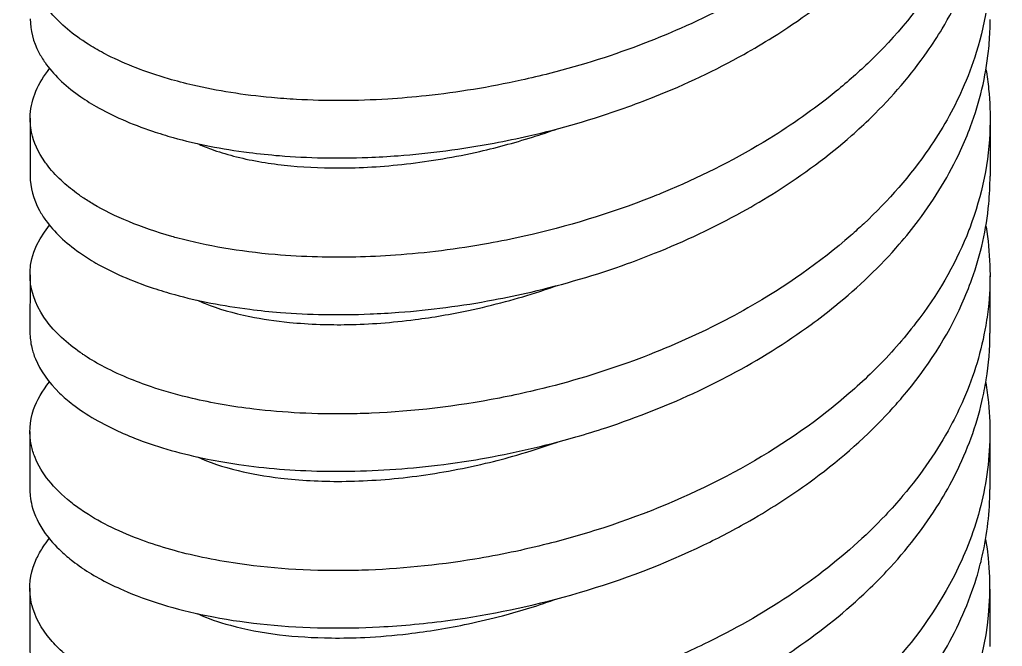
# Model space of a CAD drawing. Header units: millimetres. Extents: x 129 to 6329, y 33 to 3553.
# Drawn here: x 3519 to 3539.48, y 2382.89 to 2395.95 of the extents above; entities that cross this region are included whole.
import ezdxf

# ---------------------------------------------------------------- set-up
doc = ezdxf.new("R2010")
doc.units = ezdxf.units.MM
doc.layers.add('vistasIsometricas', color=255, linetype='Continuous')

msp = doc.modelspace()

# ---------------------------------------------------------------- linework, layer by layer
at = {"layer": 'vistasIsometricas', "extrusion": (1e-16, 0.816497, 0.57735)}
for p, q in [((3521.723, 2394.834), (3521.723, 2394.834)), ((3519.223, 2393.891), (3519.222, 2392.697)), ((3539.223, 2393.877), (3539.222, 2392.682)), ((3521.721, 2391.57), (3521.721, 2391.57)), ((3519.22, 2390.627), (3519.219, 2389.432)), ((3539.22, 2390.612), (3539.219, 2389.417)), ((3519.218, 2387.362), (3519.217, 2386.167)), ((3539.218, 2387.348), (3539.217, 2386.153)), ((3521.716, 2385.04), (3521.716, 2385.04)), ((3519.215, 2384.098), (3519.215, 2382.903)), ((3539.215, 2384.083), (3539.215, 2382.888))]:
    msp.add_line(p, q, dxfattribs=at)
at = {"layer": 'vistasIsometricas'}
for points, knots in [([(3539.143, 2404.706), (3539.17, 2404.549), (3539.19, 2404.392), (3539.252, 2403.709), (3539.232, 2403.182), (3539.115, 2402.472), (3539.075, 2402.286), (3538.893, 2401.579), (3538.691, 2401.065), (3538.34, 2400.406), (3538.249, 2400.247), (3537.848, 2399.607), (3537.487, 2399.142), (3536.92, 2398.538), (3536.76, 2398.378), (3536.136, 2397.794), (3535.628, 2397.394), (3534.909, 2396.91), (3534.736, 2396.799), (3533.995, 2396.348), (3533.398, 2396.038), (3532.534, 2395.658), (3532.29, 2395.557), (3531.392, 2395.21), (3530.722, 2394.998), (3529.848, 2394.775), (3529.65, 2394.728), (3528.791, 2394.538), (3528.128, 2394.431), (3527.207, 2394.331), (3526.94, 2394.309), (3526.018, 2394.251), (3525.38, 2394.25), (3524.593, 2394.294), (3524.419, 2394.306), (3523.666, 2394.376), (3523.118, 2394.464), (3522.439, 2394.622), (3522.269, 2394.666), (3521.632, 2394.851), (3521.208, 2395.016), (3520.719, 2395.265), (3520.604, 2395.329), (3520.168, 2395.594), (3519.9, 2395.812), (3519.625, 2396.123), (3519.561, 2396.206), (3519.346, 2396.529), (3519.255, 2396.776), (3519.223, 2397.107), (3519.223, 2397.188), (3519.25, 2397.516), (3519.338, 2397.762), (3519.533, 2398.064), (3519.58, 2398.128), (3519.631, 2398.191)], [13.150867, 13.150867, 13.150867, 13.150867, 13.181905, 13.181905, 13.285632, 13.285632, 13.322619, 13.322619, 13.427141, 13.427141, 13.46074, 13.46074, 13.564211, 13.564211, 13.602275, 13.602275, 13.707066, 13.707066, 13.739436, 13.739436, 13.842498, 13.842498, 13.882312, 13.882312, 13.987434, 13.987434, 14.018038, 14.018038, 14.120543, 14.120543, 14.162816, 14.162816, 14.268134, 14.268134, 14.298686, 14.298686, 14.402603, 14.402603, 14.438793, 14.438793, 14.543092, 14.543092, 14.577667, 14.577667, 14.681463, 14.681463, 14.718165, 14.718165, 14.822611, 14.822611, 14.856552, 14.856552, 14.960139, 14.960139, 14.988309, 14.988309, 14.988309, 14.988309]), ([(3519.224, 2395.961), (3519.224, 2395.726), (3519.284, 2395.491), (3519.442, 2395.191), (3519.485, 2395.121), (3519.701, 2394.813), (3519.935, 2394.584), (3520.346, 2394.291), (3520.468, 2394.213), (3520.936, 2393.944), (3521.329, 2393.771), (3521.912, 2393.576), (3522.056, 2393.532), (3522.686, 2393.356), (3523.216, 2393.251), (3523.991, 2393.152), (3524.204, 2393.13), (3525.006, 2393.065), (3525.623, 2393.053), (3526.468, 2393.084), (3526.677, 2393.096), (3527.544, 2393.161), (3528.215, 2393.248), (3529.13, 2393.42), (3529.37, 2393.47), (3530.279, 2393.678), (3530.944, 2393.871), (3531.811, 2394.178), (3532.024, 2394.258), (3532.879, 2394.6), (3533.5, 2394.894), (3534.295, 2395.338), (3534.496, 2395.457), (3535.255, 2395.931), (3535.779, 2396.314), (3536.417, 2396.864), (3536.571, 2397.005), (3537.166, 2397.58), (3537.56, 2398.037), (3538.012, 2398.679), (3538.121, 2398.846), (3538.517, 2399.504), (3538.749, 2400.008), (3538.972, 2400.698), (3539.021, 2400.873), (3539.173, 2401.521), (3539.228, 2401.998), (3539.229, 2402.476)], [3.000234, 3.000234, 3.000234, 3.000234, 3.098732, 3.098732, 3.129117, 3.129117, 3.23428, 3.23428, 3.274343, 3.274343, 3.377357, 3.377357, 3.40956, 3.40956, 3.514394, 3.514394, 3.552621, 3.552621, 3.656063, 3.656063, 3.689553, 3.689553, 3.794109, 3.794109, 3.831196, 3.831196, 3.934907, 3.934907, 3.96921, 3.96921, 4.07358, 4.07358, 4.109995, 4.109995, 4.213867, 4.213867, 4.248659, 4.248659, 4.352914, 4.352914, 4.388939, 4.388939, 4.492903, 4.492903, 4.527984, 4.527984, 4.622198, 4.622198, 4.622198, 4.622198]), ([(3539.141, 2401.44), (3539.163, 2401.307), (3539.181, 2401.174), (3539.195, 2401.04), (3539.211, 2400.885), (3539.221, 2400.73), (3539.225, 2400.575), (3539.24, 2400.017), (3539.179, 2399.464), (3539.047, 2398.923), (3538.905, 2398.341), (3538.681, 2397.775), (3538.386, 2397.233), (3538.322, 2397.116), (3538.255, 2397), (3538.185, 2396.886), (3537.78, 2396.224), (3537.267, 2395.603), (3536.673, 2395.036), (3536.45, 2394.822), (3536.216, 2394.617), (3535.971, 2394.419), (3535.548, 2394.077), (3535.095, 2393.758), (3534.62, 2393.465), (3533.965, 2393.062), (3533.27, 2392.708), (3532.554, 2392.405), (3532.428, 2392.351), (3532.302, 2392.299), (3532.174, 2392.249), (3531.3, 2391.904), (3530.402, 2391.633), (3529.515, 2391.434), (3529.267, 2391.378), (3529.02, 2391.328), (3528.774, 2391.284), (3528.113, 2391.164), (3527.462, 2391.083), (3526.834, 2391.038), (3526.273, 2390.998), (3525.729, 2390.987), (3525.211, 2391.001), (3524.908, 2391.009), (3524.613, 2391.026), (3524.328, 2391.05), (3523.581, 2391.115), (3522.901, 2391.234), (3522.303, 2391.394), (3522.26, 2391.405), (3522.218, 2391.416), (3522.176, 2391.428), (3521.524, 2391.612), (3520.975, 2391.844), (3520.537, 2392.104), (3520.459, 2392.15), (3520.385, 2392.197), (3520.315, 2392.244)], [0.76745594, 0.76745594, 0.76745594, 0.76745594, 0.76764338, 0.76764338, 0.76764338, 0.76786177, 0.76786177, 0.76786177, 0.76864783, 0.76864783, 0.76864783, 0.76949422, 0.76949422, 0.76949422, 0.76967635, 0.76967635, 0.76967635, 0.77073076, 0.77073076, 0.77073076, 0.77112667, 0.77112667, 0.77112667, 0.77181317, 0.77181317, 0.77181317, 0.77275912, 0.77275912, 0.77275912, 0.77292585, 0.77292585, 0.77292585, 0.77407155, 0.77407155, 0.77407155, 0.77439158, 0.77439158, 0.77439158, 0.7752534, 0.7752534, 0.7752534, 0.77602403, 0.77602403, 0.77602403, 0.77647504, 0.77647504, 0.77647504, 0.77765648, 0.77765648, 0.77765648, 0.77774076, 0.77774076, 0.77774076, 0.77905573, 0.77905573, 0.77905573, 0.77928893, 0.77928893, 0.77928893, 0.77928893]), ([(3519.222, 2392.697), (3519.221, 2392.452), (3519.287, 2392.207), (3519.456, 2391.899), (3519.5, 2391.83), (3519.72, 2391.525), (3519.955, 2391.301), (3520.358, 2391.018), (3520.471, 2390.945), (3520.934, 2390.679), (3521.334, 2390.503), (3521.93, 2390.305), (3522.08, 2390.259), (3522.712, 2390.086), (3523.236, 2389.983), (3524.005, 2389.885), (3524.218, 2389.864), (3525.03, 2389.8), (3525.656, 2389.788), (3526.503, 2389.822), (3526.703, 2389.833), (3527.552, 2389.897), (3528.213, 2389.983), (3529.138, 2390.157), (3529.398, 2390.211), (3530.336, 2390.43), (3531.011, 2390.627), (3531.859, 2390.932), (3532.047, 2391.003), (3532.865, 2391.33), (3533.474, 2391.618), (3534.296, 2392.074), (3534.532, 2392.214), (3535.329, 2392.719), (3535.856, 2393.11), (3536.475, 2393.654), (3536.611, 2393.78), (3537.187, 2394.341), (3537.58, 2394.799), (3538.024, 2395.435), (3538.127, 2395.594), (3538.516, 2396.244), (3538.748, 2396.747), (3538.973, 2397.445), (3539.024, 2397.629), (3539.173, 2398.277), (3539.226, 2398.744), (3539.226, 2399.211)], [3.000645, 3.000645, 3.000645, 3.000645, 3.103092, 3.103092, 3.133488, 3.133488, 3.237191, 3.237191, 3.274333, 3.274333, 3.378908, 3.378908, 3.412332, 3.412332, 3.515756, 3.515756, 3.554077, 3.554077, 3.658936, 3.658936, 3.691038, 3.691038, 3.794022, 3.794022, 3.834229, 3.834229, 3.939417, 3.939417, 3.96967, 3.96967, 4.072086, 4.072086, 4.114826, 4.114826, 4.220154, 4.220154, 4.251057, 4.251057, 4.355416, 4.355416, 4.389789, 4.389789, 4.49353, 4.49353, 4.530519, 4.530519, 4.62267, 4.62267, 4.62267, 4.62267]), ([(3539.139, 2398.176), (3539.169, 2397.995), (3539.191, 2397.813), (3539.206, 2397.631), (3539.212, 2397.545), (3539.217, 2397.459), (3539.221, 2397.373), (3539.247, 2396.662), (3539.149, 2395.952), (3538.935, 2395.262), (3538.854, 2395.002), (3538.756, 2394.744), (3538.642, 2394.49), (3538.452, 2394.066), (3538.218, 2393.652), (3537.943, 2393.253), (3537.565, 2392.703), (3537.109, 2392.18), (3536.59, 2391.694), (3536.501, 2391.611), (3536.411, 2391.53), (3536.318, 2391.449), (3535.68, 2390.89), (3534.958, 2390.384), (3534.178, 2389.941), (3533.93, 2389.8), (3533.677, 2389.666), (3533.418, 2389.538), (3532.857, 2389.26), (3532.274, 2389.012), (3531.678, 2388.798), (3531.012, 2388.558), (3530.331, 2388.359), (3529.649, 2388.2), (3529.432, 2388.15), (3529.215, 2388.104), (3528.999, 2388.062), (3528.094, 2387.886), (3527.196, 2387.782), (3526.337, 2387.746), (3526.177, 2387.739), (3526.018, 2387.734), (3525.86, 2387.732), (3525.167, 2387.723), (3524.503, 2387.757), (3523.884, 2387.831), (3523.431, 2387.885), (3523.002, 2387.96), (3522.602, 2388.054), (3522.326, 2388.118), (3522.065, 2388.191), (3521.819, 2388.271), (3521.643, 2388.329), (3521.474, 2388.391), (3521.314, 2388.456), (3521.122, 2388.534), (3520.943, 2388.617), (3520.775, 2388.705), (3520.629, 2388.781), (3520.492, 2388.861), (3520.366, 2388.944), (3520.357, 2388.95), (3520.348, 2388.956), (3520.339, 2388.962), (3520.33, 2388.968), (3520.316, 2388.978), (3520.312, 2388.98)], [0.7742411, 0.7742411, 0.7742411, 0.7742411, 0.77449875, 0.77449875, 0.77449875, 0.77462099, 0.77462099, 0.77462099, 0.77562855, 0.77562855, 0.77562855, 0.77600883, 0.77600883, 0.77600883, 0.77664426, 0.77664426, 0.77664426, 0.77751891, 0.77751891, 0.77751891, 0.77766825, 0.77766825, 0.77766825, 0.77870076, 0.77870076, 0.77870076, 0.77902899, 0.77902899, 0.77902899, 0.77974202, 0.77974202, 0.77974202, 0.78053908, 0.78053908, 0.78053908, 0.78079223, 0.78079223, 0.78079223, 0.78185163, 0.78185163, 0.78185163, 0.78204916, 0.78204916, 0.78204916, 0.78292048, 0.78292048, 0.78292048, 0.78355924, 0.78355924, 0.78355924, 0.78399903, 0.78399903, 0.78399903, 0.78431428, 0.78431428, 0.78431428, 0.7846918, 0.7846918, 0.7846918, 0.78502213, 0.78502213, 0.78502213, 0.78504573, 0.78504573, 0.78504573, 0.78506932, 0.78506932, 0.78506932, 0.78506932]), ([(3519.219, 2389.432), (3519.219, 2389.325), (3519.232, 2389.219), (3519.275, 2389.034), (3519.3, 2388.956), (3519.433, 2388.633), (3519.602, 2388.393), (3519.919, 2388.086), (3520.011, 2388.007), (3520.388, 2387.716), (3520.725, 2387.519), (3521.232, 2387.294), (3521.351, 2387.244), (3521.906, 2387.034), (3522.389, 2386.897), (3523.128, 2386.747), (3523.345, 2386.71), (3524.116, 2386.599), (3524.699, 2386.551), (3525.492, 2386.535), (3525.678, 2386.535), (3526.505, 2386.546), (3527.166, 2386.593), (3528.092, 2386.712), (3528.347, 2386.75), (3529.267, 2386.909), (3529.935, 2387.061), (3530.803, 2387.312), (3531.01, 2387.376), (3531.88, 2387.663), (3532.528, 2387.919), (3533.376, 2388.32), (3533.597, 2388.431), (3534.409, 2388.863), (3534.971, 2389.213), (3535.662, 2389.718), (3535.827, 2389.845), (3536.485, 2390.379), (3536.935, 2390.811), (3537.47, 2391.429), (3537.602, 2391.593), (3538.08, 2392.228), (3538.375, 2392.716), (3538.684, 2393.386), (3538.754, 2393.554), (3539.007, 2394.237), (3539.132, 2394.761), (3539.205, 2395.445), (3539.216, 2395.602), (3539.223, 2395.821), (3539.224, 2395.884), (3539.224, 2395.947)], [1.378293, 1.378293, 1.378293, 1.378293, 1.422968, 1.422968, 1.45593, 1.45593, 1.560605, 1.560605, 1.598147, 1.598147, 1.701753, 1.701753, 1.732087, 1.732087, 1.837408, 1.837408, 1.879394, 1.879394, 1.981974, 1.981974, 2.012799, 2.012799, 2.117893, 2.117893, 2.157482, 2.157482, 2.260606, 2.260606, 2.293142, 2.293142, 2.397908, 2.397908, 2.43583, 2.43583, 2.539345, 2.539345, 2.573051, 2.573051, 2.677559, 2.677559, 2.714465, 2.714465, 2.818221, 2.818221, 2.852655, 2.852655, 2.956995, 2.956995, 2.987886, 2.987886, 3.000238, 3.000238, 3.000238, 3.000238]), ([(3520.315, 2392.244), (3520.294, 2392.259), (3520.258, 2392.283), (3520.23, 2392.303), (3520.115, 2392.386), (3520.009, 2392.471), (3519.912, 2392.558), (3519.793, 2392.666), (3519.688, 2392.777), (3519.599, 2392.891), (3519.575, 2392.923), (3519.551, 2392.955), (3519.529, 2392.987), (3519.39, 2393.185), (3519.298, 2393.391), (3519.254, 2393.599), (3519.227, 2393.723), (3519.218, 2393.848), (3519.225, 2393.973), (3519.245, 2394.298), (3519.381, 2394.621), (3519.629, 2394.926)], [0.779288933, 0.779288933, 0.779288933, 0.779288933, 0.779358566, 0.779358566, 0.779358566, 0.779650204, 0.779650204, 0.779650204, 0.780011475, 0.780011475, 0.780011475, 0.780111492, 0.780111492, 0.780111492, 0.780734018, 0.780734018, 0.780734018, 0.781106371, 0.781106371, 0.781106371, 0.782077162, 0.782077162, 0.782077162, 0.782077162]), ([(3539.136, 2394.911), (3539.159, 2394.774), (3539.178, 2394.637), (3539.191, 2394.499), (3539.218, 2394.235), (3539.228, 2393.97), (3539.22, 2393.705), (3539.2, 2392.997), (3539.057, 2392.291), (3538.797, 2391.605), (3538.776, 2391.551), (3538.755, 2391.498), (3538.734, 2391.444), (3538.477, 2390.815), (3538.121, 2390.205), (3537.678, 2389.626), (3537.423, 2389.293), (3537.138, 2388.971), (3536.827, 2388.662), (3536.553, 2388.388), (3536.258, 2388.124), (3535.945, 2387.872), (3535.278, 2387.335), (3534.528, 2386.851), (3533.723, 2386.429), (3532.918, 2386.008), (3532.059, 2385.65), (3531.175, 2385.361), (3530.789, 2385.236), (3530.4, 2385.123), (3530.008, 2385.024), (3529.501, 2384.895), (3528.991, 2384.789), (3528.484, 2384.705), (3527.685, 2384.573), (3526.894, 2384.497), (3526.132, 2384.474), (3526.037, 2384.471), (3525.942, 2384.469), (3525.847, 2384.467), (3524.998, 2384.456), (3524.191, 2384.511), (3523.455, 2384.625), (3523.204, 2384.663), (3522.961, 2384.709), (3522.727, 2384.76), (3522.275, 2384.86), (3521.858, 2384.983), (3521.481, 2385.125), (3521.028, 2385.296), (3520.635, 2385.496), (3520.31, 2385.715)], [0.78054015, 0.78054015, 0.78054015, 0.78054015, 0.78073401, 0.78073401, 0.78073401, 0.78110634, 0.78110634, 0.78110634, 0.78210121, 0.78210121, 0.78210121, 0.7821791, 0.7821791, 0.7821791, 0.78309608, 0.78309608, 0.78309608, 0.78362418, 0.78362418, 0.78362418, 0.78409098, 0.78409098, 0.78409098, 0.78508585, 0.78508585, 0.78508585, 0.78608073, 0.78608073, 0.78608073, 0.78651436, 0.78651436, 0.78651436, 0.78707563, 0.78707563, 0.78707563, 0.78795944, 0.78795944, 0.78795944, 0.78807051, 0.78807051, 0.78807051, 0.78906538, 0.78906538, 0.78906538, 0.78940453, 0.78940453, 0.78940453, 0.79006028, 0.79006028, 0.79006028, 0.79084962, 0.79084962, 0.79084962, 0.79084962]), ([(3522.712, 2393.364), (3522.802, 2393.323), (3522.897, 2393.284), (3523.286, 2393.143), (3523.618, 2393.055), (3524.157, 2392.96), (3524.334, 2392.935), (3524.872, 2392.875), (3525.252, 2392.855), (3526.1, 2392.856), (3526.572, 2392.884), (3527.559, 2392.997), (3528.071, 2393.084), (3528.98, 2393.291), (3529.372, 2393.398), (3529.912, 2393.57), (3530.062, 2393.621), (3530.211, 2393.673)], [-7.451676, -7.451676, -7.451676, -7.451676, -7.4230043, -7.4230043, -7.3411194, -7.3411194, -7.3037311, -7.3037311, -7.2316867, -7.2316867, -7.1509305, -7.1509305, -7.0684777, -7.0684777, -7.0064881, -7.0064881, -6.9826776, -6.9826776, -6.9826776, -6.9826776]), ([(3520.309, 2384.52), (3520.557, 2384.353), (3520.844, 2384.197), (3521.165, 2384.058), (3521.666, 2383.84), (3522.251, 2383.66), (3522.899, 2383.529), (3522.946, 2383.519), (3522.994, 2383.51), (3523.042, 2383.5), (3523.755, 2383.365), (3524.54, 2383.287), (3525.367, 2383.273), (3525.737, 2383.267), (3526.116, 2383.274), (3526.501, 2383.294), (3526.984, 2383.319), (3527.477, 2383.365), (3527.972, 2383.433), (3528.81, 2383.547), (3529.657, 2383.723), (3530.486, 2383.957), (3530.547, 2383.974), (3530.607, 2383.992), (3530.668, 2384.009), (3531.565, 2384.273), (3532.438, 2384.606), (3533.258, 2385.001), (3533.586, 2385.159), (3533.905, 2385.327), (3534.214, 2385.504), (3534.687, 2385.775), (3535.136, 2386.067), (3535.555, 2386.377), (3536.142, 2386.812), (3536.671, 2387.284), (3537.13, 2387.783), (3537.22, 2387.88), (3537.307, 2387.979), (3537.392, 2388.078), (3537.915, 2388.694), (3538.333, 2389.348), (3538.635, 2390.022), (3538.712, 2390.194), (3538.782, 2390.368), (3538.844, 2390.542), (3539.028, 2391.058), (3539.145, 2391.582), (3539.194, 2392.107), (3539.212, 2392.299), (3539.221, 2392.49), (3539.222, 2392.682)], [0.207034614, 0.207034614, 0.207034614, 0.207034614, 0.207556757, 0.207556757, 0.207556757, 0.208369524, 0.208369524, 0.208369524, 0.208428948, 0.208428948, 0.208428948, 0.209310125, 0.209310125, 0.209310125, 0.209704435, 0.209704435, 0.209704435, 0.210200594, 0.210200594, 0.210200594, 0.211039346, 0.211039346, 0.211039346, 0.211100602, 0.211100602, 0.211100602, 0.212010497, 0.212010497, 0.212010497, 0.212374258, 0.212374258, 0.212374258, 0.21293063, 0.21293063, 0.21293063, 0.213709169, 0.213709169, 0.213709169, 0.213861305, 0.213861305, 0.213861305, 0.214802923, 0.214802923, 0.214802923, 0.21504408, 0.21504408, 0.21504408, 0.215755888, 0.215755888, 0.215755888, 0.216016109, 0.216016109, 0.216016109, 0.216016109]), ([(3520.312, 2388.98), (3520.048, 2389.158), (3519.787, 2389.378), (3519.583, 2389.645), (3519.182, 2390.169), (3519.004, 2390.902), (3519.626, 2391.662)], [0.785069324, 0.785069324, 0.785069324, 0.785069324, 0.786947632, 0.786947632, 0.786947632, 0.790645057, 0.790645057, 0.790645057, 0.790645057]), ([(3539.134, 2391.647), (3539.135, 2391.641), (3539.136, 2391.636), (3539.224, 2391.099), (3539.243, 2390.564), (3539.178, 2389.877), (3539.157, 2389.725), (3539.043, 2389.052), (3538.888, 2388.537), (3538.588, 2387.845), (3538.497, 2387.659), (3538.129, 2386.973), (3537.797, 2386.49), (3537.29, 2385.889), (3537.168, 2385.752), (3536.626, 2385.179), (3536.161, 2384.766), (3535.45, 2384.229), (3535.242, 2384.08), (3534.473, 2383.568), (3533.88, 2383.232), (3533.083, 2382.848), (3532.905, 2382.766), (3532.107, 2382.417), (3531.466, 2382.182), (3530.537, 2381.9), (3530.258, 2381.823), (3529.3, 2381.581), (3528.618, 2381.451), (3527.742, 2381.332), (3527.541, 2381.309), (3526.676, 2381.222), (3526.025, 2381.194), (3525.207, 2381.206), (3525.018, 2381.212), (3524.233, 2381.252), (3523.665, 2381.317), (3522.931, 2381.45), (3522.731, 2381.492), (3522.032, 2381.66), (3521.574, 2381.81), (3521.054, 2382.036), (3520.942, 2382.088), (3520.474, 2382.325), (3520.169, 2382.529), (3519.823, 2382.837), (3519.731, 2382.93), (3519.452, 2383.26), (3519.321, 2383.506), (3519.24, 2383.829), (3519.227, 2383.903), (3519.199, 2384.226), (3519.245, 2384.475), (3519.396, 2384.8), (3519.442, 2384.88), (3519.533, 2385.018), (3519.575, 2385.075), (3519.622, 2385.132)], [16.394482, 16.394482, 16.394482, 16.394482, 16.395625, 16.395625, 16.500932, 16.500932, 16.531081, 16.531081, 16.634391, 16.634391, 16.673153, 16.673153, 16.778096, 16.778096, 16.809729, 16.809729, 16.912553, 16.912553, 16.953416, 16.953416, 17.058666, 17.058666, 17.088349, 17.088349, 17.190601, 17.190601, 17.234046, 17.234046, 17.339337, 17.339337, 17.370759, 17.370759, 17.475598, 17.475598, 17.507757, 17.507757, 17.610752, 17.610752, 17.650871, 17.650871, 17.756038, 17.756038, 17.786366, 17.786366, 17.888794, 17.888794, 17.931433, 17.931433, 18.036754, 18.036754, 18.06758, 18.06758, 18.171846, 18.171846, 18.206576, 18.206576, 18.231994, 18.231994, 18.231994, 18.231994]), ([(3522.709, 2390.099), (3522.761, 2390.076), (3522.815, 2390.053), (3523.139, 2389.923), (3523.451, 2389.832), (3524.056, 2389.709), (3524.331, 2389.667), (3524.829, 2389.619), (3525.042, 2389.605), (3525.451, 2389.591), (3525.644, 2389.589), (3526.291, 2389.601), (3526.761, 2389.635), (3527.61, 2389.745), (3527.981, 2389.808), (3528.612, 2389.941), (3528.87, 2390.003), (3529.365, 2390.136), (3529.603, 2390.207), (3529.963, 2390.324), (3530.086, 2390.365), (3530.208, 2390.409)], [-7.9931434, -7.9931434, -7.9931434, -7.9931434, -7.9766124, -7.9766124, -7.896579, -7.896579, -7.8378879, -7.8378879, -7.7968251, -7.7968251, -7.7616461, -7.7616461, -7.6821091, -7.6821091, -7.6222896, -7.6222896, -7.5814595, -7.5814595, -7.543792, -7.543792, -7.5242519, -7.5242519, -7.5242519, -7.5242519]), ([(3520.307, 2381.256), (3520.484, 2381.136), (3520.682, 2381.022), (3521.106, 2380.813), (3521.33, 2380.719), (3522.044, 2380.459), (3522.579, 2380.317), (3523.545, 2380.145), (3523.945, 2380.093), (3524.534, 2380.044), (3524.709, 2380.032), (3525.499, 2379.995), (3526.141, 2380.002), (3527.064, 2380.066), (3527.33, 2380.091), (3528.252, 2380.197), (3528.915, 2380.31), (3529.777, 2380.507), (3529.975, 2380.555), (3530.85, 2380.786), (3531.517, 2381.004), (3532.411, 2381.357), (3532.652, 2381.459), (3533.51, 2381.846), (3534.104, 2382.16), (3534.839, 2382.618), (3535.012, 2382.731), (3535.724, 2383.22), (3536.225, 2383.625), (3536.811, 2384.186), (3536.941, 2384.318), (3537.488, 2384.901), (3537.854, 2385.375), (3538.285, 2386.07), (3538.399, 2386.276), (3538.749, 2386.976), (3538.933, 2387.48), (3539.088, 2388.143), (3539.117, 2388.293), (3539.193, 2388.767), (3539.219, 2389.092), (3539.219, 2389.417)], [0.000007, 0.000007, 0.000007, 0.000007, 0.060544, 0.060544, 0.118097, 0.118097, 0.231975, 0.231975, 0.305901, 0.305901, 0.336247, 0.336247, 0.441569, 0.441569, 0.483571, 0.483571, 0.586148, 0.586148, 0.616962, 0.616962, 0.72206, 0.72206, 0.761661, 0.761661, 0.864784, 0.864784, 0.897312, 0.897312, 1.00208, 1.00208, 1.033411, 1.033411, 1.138714, 1.138714, 1.182033, 1.182033, 1.284321, 1.284321, 1.314113, 1.314113, 1.378292, 1.378292, 1.378292, 1.378292]), ([(3520.31, 2385.715), (3520.225, 2385.772), (3520.145, 2385.831), (3520.07, 2385.891), (3519.706, 2386.18), (3519.454, 2386.498), (3519.324, 2386.826), (3519.291, 2386.906), (3519.267, 2386.988), (3519.249, 2387.069), (3519.196, 2387.32), (3519.211, 2387.573), (3519.296, 2387.821), (3519.363, 2388.018), (3519.473, 2388.211), (3519.624, 2388.397)], [0.790849616, 0.790849616, 0.790849616, 0.790849616, 0.791055163, 0.791055163, 0.791055163, 0.792050042, 0.792050042, 0.792050042, 0.7922947, 0.7922947, 0.7922947, 0.793044935, 0.793044935, 0.793044935, 0.793637803, 0.793637803, 0.793637803, 0.793637803]), ([(3539.132, 2388.383), (3539.155, 2388.245), (3539.173, 2388.108), (3539.187, 2387.97), (3539.24, 2387.437), (3539.224, 2386.901), (3539.14, 2386.371), (3539.061, 2385.879), (3538.923, 2385.392), (3538.729, 2384.915), (3538.645, 2384.709), (3538.55, 2384.505), (3538.446, 2384.304), (3538.098, 2383.636), (3537.638, 2382.996), (3537.081, 2382.4), (3536.997, 2382.309), (3536.911, 2382.22), (3536.823, 2382.132), (3536.326, 2381.637), (3535.762, 2381.175), (3535.146, 2380.754), (3534.708, 2380.455), (3534.243, 2380.177), (3533.759, 2379.921), (3533.44, 2379.753), (3533.113, 2379.595), (3532.779, 2379.448), (3531.937, 2379.075), (3531.051, 2378.769), (3530.154, 2378.533), (3530.104, 2378.52), (3530.054, 2378.507), (3530.003, 2378.494), (3529.155, 2378.279), (3528.298, 2378.127), (3527.461, 2378.037), (3527.009, 2377.988), (3526.564, 2377.958), (3526.128, 2377.944), (3525.706, 2377.932), (3525.294, 2377.935), (3524.895, 2377.954), (3524.113, 2377.99), (3523.381, 2378.086), (3522.722, 2378.231), (3522.696, 2378.237), (3522.669, 2378.243), (3522.643, 2378.249), (3521.963, 2378.404), (3521.364, 2378.613), (3520.868, 2378.86), (3520.662, 2378.963), (3520.475, 2379.072), (3520.305, 2379.186)], [0.79210065, 0.79210065, 0.79210065, 0.79210065, 0.7922947, 0.7922947, 0.7922947, 0.79304488, 0.79304488, 0.79304488, 0.79373979, 0.79373979, 0.79373979, 0.79403976, 0.79403976, 0.79403976, 0.79503463, 0.79503463, 0.79503463, 0.79518487, 0.79518487, 0.79518487, 0.79602951, 0.79602951, 0.79602951, 0.79662996, 0.79662996, 0.79662996, 0.79702441, 0.79702441, 0.79702441, 0.79801928, 0.79801928, 0.79801928, 0.79807504, 0.79807504, 0.79807504, 0.79901416, 0.79901416, 0.79901416, 0.79952013, 0.79952013, 0.79952013, 0.80000906, 0.80000906, 0.80000906, 0.80096521, 0.80096521, 0.80096521, 0.80100394, 0.80100394, 0.80100394, 0.80199881, 0.80199881, 0.80199881, 0.8024103, 0.8024103, 0.8024103, 0.8024103]), ([(3522.707, 2386.835), (3522.95, 2386.724), (3523.234, 2386.629), (3523.826, 2386.484), (3524.124, 2386.431), (3524.838, 2386.347), (3525.266, 2386.323), (3526.184, 2386.33), (3526.675, 2386.362), (3527.681, 2386.487), (3528.194, 2386.579), (3528.928, 2386.754), (3529.145, 2386.811), (3529.644, 2386.954), (3529.926, 2387.045), (3530.206, 2387.144)], [-8.6963654, -8.6963654, -8.6963654, -8.6963654, -8.6188617, -8.6188617, -8.5531659, -8.5531659, -8.4720584, -8.4720584, -8.3886616, -8.3886616, -8.3064463, -8.3064463, -8.272099, -8.272099, -8.2273432, -8.2273432, -8.2273432, -8.2273432]), ([(3519.217, 2386.167), (3519.217, 2386.119), (3519.219, 2386.071), (3519.224, 2386.023), (3519.232, 2385.955), (3519.244, 2385.887), (3519.261, 2385.819), (3519.311, 2385.624), (3519.403, 2385.431), (3519.537, 2385.243), (3519.63, 2385.114), (3519.742, 2384.987), (3519.874, 2384.864), (3519.948, 2384.795), (3520.027, 2384.727), (3520.113, 2384.661), (3520.17, 2384.618), (3520.226, 2384.577), (3520.29, 2384.533), (3520.297, 2384.529), (3520.304, 2384.524), (3520.309, 2384.52)], [0.2057156, 0.2057156, 0.2057156, 0.2057156, 0.205825748, 0.205825748, 0.205825748, 0.205982569, 0.205982569, 0.205982569, 0.20643018, 0.20643018, 0.20643018, 0.206738374, 0.206738374, 0.206738374, 0.206910238, 0.206910238, 0.206910238, 0.207022902, 0.207022902, 0.207022902, 0.207034613, 0.207034613, 0.207034613, 0.207034613]), ([(3520.304, 2377.991), (3520.708, 2377.718), (3521.215, 2377.478), (3522.428, 2377.081), (3523.133, 2376.929), (3524.103, 2376.816), (3524.301, 2376.797), (3525.093, 2376.739), (3525.713, 2376.73), (3526.546, 2376.766), (3526.74, 2376.778), (3527.598, 2376.845), (3528.274, 2376.935), (3529.232, 2377.119), (3529.509, 2377.179), (3530.447, 2377.405), (3531.102, 2377.601), (3531.93, 2377.904), (3532.117, 2377.976), (3532.949, 2378.313), (3533.572, 2378.613), (3534.389, 2379.077), (3534.611, 2379.21), (3535.377, 2379.703), (3535.889, 2380.087), (3536.5, 2380.628), (3536.64, 2380.758), (3537.219, 2381.328), (3537.61, 2381.79), (3538.062, 2382.449), (3538.175, 2382.628), (3538.563, 2383.298), (3538.783, 2383.802), (3538.985, 2384.466), (3539.025, 2384.617), (3539.164, 2385.227), (3539.217, 2385.689), (3539.217, 2386.153)], [0.000015, 0.000015, 0.000015, 0.000015, 0.137548, 0.137548, 0.279056, 0.279056, 0.314551, 0.314551, 0.418029, 0.418029, 0.449059, 0.449059, 0.55438, 0.55438, 0.597295, 0.597295, 0.69967, 0.69967, 0.729791, 0.729791, 0.834994, 0.834994, 0.875354, 0.875354, 0.978301, 0.978301, 1.010298, 1.010298, 1.115176, 1.115176, 1.153597, 1.153597, 1.256995, 1.256995, 1.287196, 1.287196, 1.378565, 1.378565, 1.378565, 1.378565]), ([(3539.129, 2385.118), (3539.477, 2383.041), (3538.722, 2380.755), (3536.806, 2378.853), (3534.97, 2377.031), (3532.063, 2375.6), (3528.984, 2375.002), (3526.19, 2374.46), (3523.306, 2374.622), (3521.42, 2375.352), (3521.228, 2375.426), (3521.046, 2375.506), (3520.875, 2375.591), (3520.771, 2375.642), (3520.671, 2375.696), (3520.576, 2375.751), (3520.528, 2375.779), (3520.481, 2375.807), (3520.436, 2375.835), (3520.413, 2375.849), (3520.391, 2375.864), (3520.368, 2375.878), (3520.357, 2375.885), (3520.346, 2375.892), (3520.335, 2375.9), (3520.324, 2375.907), (3520.309, 2375.917), (3520.303, 2375.921)], [0.801115739, 0.801115739, 0.801115739, 0.801115739, 0.803454392, 0.803454392, 0.803454392, 0.805696046, 0.805696046, 0.805696046, 0.807730143, 0.807730143, 0.807730143, 0.807937699, 0.807937699, 0.807937699, 0.808064182, 0.808064182, 0.808064182, 0.808127423, 0.808127423, 0.808127423, 0.808159044, 0.808159044, 0.808159044, 0.808174854, 0.808174854, 0.808174854, 0.808190664, 0.808190664, 0.808190664, 0.808190664]), ([(3522.705, 2383.57), (3522.71, 2383.568), (3522.715, 2383.565), (3522.918, 2383.474), (3523.144, 2383.395), (3523.702, 2383.243), (3524.046, 2383.176), (3524.757, 2383.09), (3525.118, 2383.067), (3525.724, 2383.06), (3525.956, 2383.064), (3526.489, 2383.09), (3526.791, 2383.115), (3527.51, 2383.2), (3527.93, 2383.268), (3528.591, 2383.408), (3528.828, 2383.464), (3529.446, 2383.628), (3529.826, 2383.745), (3530.203, 2383.879)], [-8.0738086, -8.0738086, -8.0738086, -8.0738086, -8.0722196, -8.0722196, -8.0092658, -8.0092658, -7.9320273, -7.9320273, -7.8626614, -7.8626614, -7.8214906, -7.8214906, -7.7705457, -7.7705457, -7.7028178, -7.7028178, -7.6651662, -7.6651662, -7.6049324, -7.6049324, -7.6049324, -7.6049324]), ([(3519.215, 2382.903), (3519.214, 2382.749), (3519.24, 2382.595), (3519.364, 2382.232), (3519.484, 2382.025), (3519.824, 2381.626), (3520.042, 2381.434), (3520.307, 2381.256)], [3.0003912, 3.0003912, 3.0003912, 3.0003912, 3.0649183, 3.0649183, 3.1540628, 3.1540628, 3.2441214, 3.2441214, 3.2441214, 3.2441214])]:
    msp.add_open_spline(points, degree=3, knots=knots, dxfattribs=at)
for points in [[(3539.006, 2395.51), (3539.006, 2395.51), (3539.006, 2395.509), (3539.006, 2395.509)], [(3530.695, 2395.004), (3530.695, 2395.004), (3530.695, 2395.004), (3530.695, 2395.004)], [(3522.104, 2394.714), (3522.104, 2394.714), (3522.104, 2394.714), (3522.104, 2394.714)], [(3535.407, 2393.989), (3535.407, 2393.989), (3535.407, 2393.989), (3535.407, 2393.989)], [(3520.299, 2392.261), (3520.299, 2392.261), (3520.299, 2392.261), (3520.299, 2392.261)], [(3532.086, 2392.215), (3532.086, 2392.215), (3532.086, 2392.214), (3532.086, 2392.214)], [(3539.004, 2392.245), (3539.004, 2392.245), (3539.004, 2392.245), (3539.004, 2392.245)], [(3530.693, 2391.739), (3530.693, 2391.739), (3530.693, 2391.74), (3530.693, 2391.74)], [(3522.101, 2391.45), (3522.101, 2391.45), (3522.101, 2391.45), (3522.101, 2391.45)], [(3535.404, 2390.724), (3535.404, 2390.725), (3535.405, 2390.725), (3535.405, 2390.725)], [(3528.713, 2389.967), (3528.713, 2389.967), (3528.713, 2389.967), (3528.713, 2389.967)], [(3532.084, 2388.95), (3532.084, 2388.95), (3532.083, 2388.95), (3532.083, 2388.95)], [(3539.002, 2388.98), (3539.002, 2388.98), (3539.002, 2388.98), (3539.002, 2388.98)], [(3530.691, 2388.475), (3530.691, 2388.475), (3530.691, 2388.475), (3530.691, 2388.475)], [(3522.099, 2388.185), (3522.099, 2388.185), (3522.099, 2388.185), (3522.099, 2388.185)], [(3535.402, 2387.46), (3535.402, 2387.46), (3535.402, 2387.46), (3535.402, 2387.46)], [(3520.289, 2385.729), (3520.289, 2385.729), (3520.289, 2385.729), (3520.289, 2385.729)], [(3532.082, 2385.685), (3532.081, 2385.685), (3532.081, 2385.685), (3532.081, 2385.685)], [(3538.999, 2385.716), (3538.999, 2385.716), (3538.999, 2385.715), (3538.999, 2385.715)], [(3530.688, 2385.21), (3530.688, 2385.21), (3530.688, 2385.21), (3530.688, 2385.21)], [(3522.097, 2384.92), (3522.097, 2384.92), (3522.097, 2384.92), (3522.096, 2384.921)]]:
    msp.add_open_spline(points, degree=3, dxfattribs=at)

doc.saveas('drawing.dxf')
